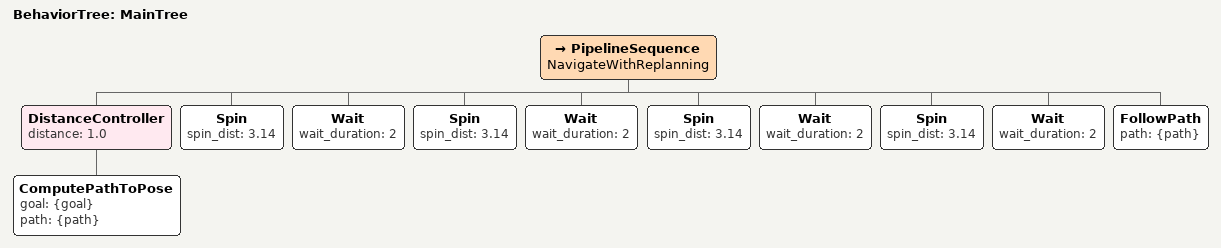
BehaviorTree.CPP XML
<root main_tree_to_execute="MainTree">
  <BehaviorTree ID="MainTree">
    <PipelineSequence name="NavigateWithReplanning">
      <DistanceController distance="1.0">
        <ComputePathToPose goal="{goal}" path="{path}"/>
      </DistanceController>
      <Spin spin_dist="3.14"/>
      <Wait wait_duration="2"/>
      <Spin spin_dist="3.14"/>
      <Wait wait_duration="2"/>
      <Spin spin_dist="3.14"/>
      <Wait wait_duration="2"/>
      <Spin spin_dist="3.14"/>
      <Wait wait_duration="2"/>
      <FollowPath path="{path}"/>
    </PipelineSequence>
  </BehaviorTree>
</root>
